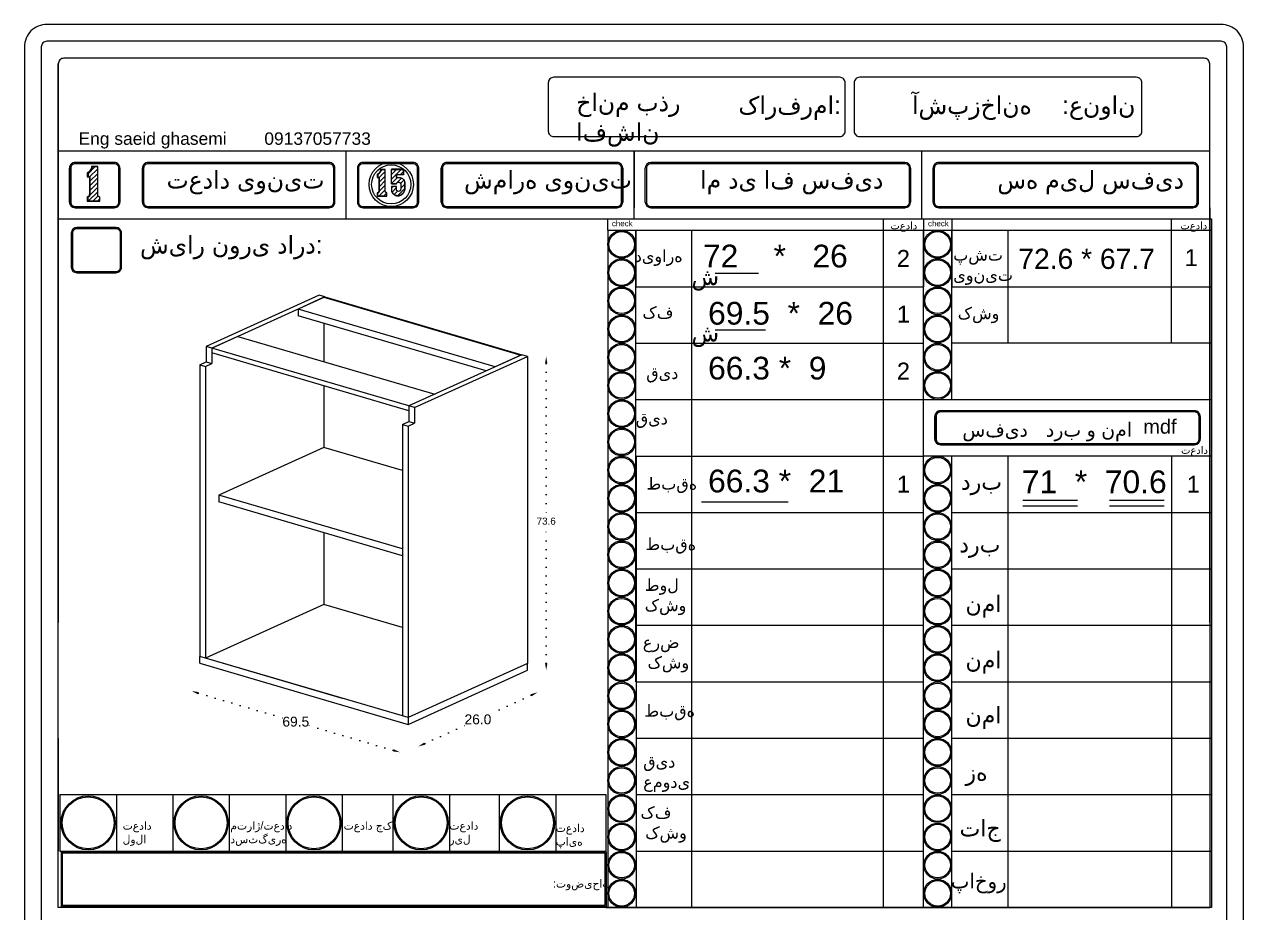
# Model space of a CAD drawing. Header units: inches. Extents: x -1979 to 7680, y -968 to 3127.
# Drawn here: x 2862 to 3294, y 2171.5 to 2486.3 of the extents above; entities that cross this region are included whole.
import ezdxf

# ---------------------------------------------------------------- set-up
doc = ezdxf.new("R2010")
doc.units = ezdxf.units.IN
doc.header["$MEASUREMENT"] = 0
doc.linetypes.add('ACAD_ISO07W100', pattern=[3, 0, -3])
doc.styles.get("Standard").update_dxf_attribs({"font": 'arial.ttf'})
doc.dimstyles.new('Copy of Standard', dxfattribs={"dimtxt": 2.5, "dimasz": 2.5, "dimexe": 0.18, "dimexo": 0.0625, "dimgap": 0.09, "dimtad": 0, "dimtih": 1, "dimtoh": 1, "dimdec": 1, "dimzin": 0, "dimdsep": 46, "dimtxsty": 'Standard', "dimcen": 0.09, "dimse1": 1, "dimse2": 1, "dimadec": 0, "dimazin": 0, "dimtfac": 1, "dimtdec": 1, "dimtix": 1, "dimtofl": 0, "dimtmove": 0, "dimatfit": 3, "dimfxl": 1, "dimtolj": 1, "dimtzin": 0, "dimarcsym": 0})
doc.dimstyles.get("Standard").update_dxf_attribs({"dimtxt": 3.5, "dimasz": 2.5, "dimexe": 0.18, "dimexo": 0.0625, "dimgap": 0.09, "dimtad": 0, "dimtih": 1, "dimtoh": 1, "dimdec": 1, "dimzin": 0, "dimdsep": 46, "dimtxsty": 'Standard', "dimcen": 0.09, "dimse1": 1, "dimse2": 1, "dimadec": 0, "dimazin": 0, "dimtfac": 1, "dimtdec": 1, "dimtix": 1, "dimtofl": 0, "dimtmove": 0, "dimatfit": 3, "dimfxl": 1, "dimtolj": 1, "dimtzin": 0, "dimarcsym": 0})
pattern_1 = [(45, (2491.8467, 2975.9513), (-0.8148213, 0.8148213), [])]

# ---------------------------------------------------------------- blocks, each defined once
blk = doc.blocks.new('*D200')
at = {"color": 0, "linetype": 'ACAD_ISO07W100', "lineweight": -2, "transparency": 16777216}
for p, q in [((3046.87, 2366.17), (3046.87, 2311.63)), ((3046.87, 2259.93), (3046.87, 2308.9))]:
    blk.add_line(p, q, dxfattribs=at)
at = {"color": 0, "transparency": 16777216}
for points in [[(3046.46, 2366.17), (3047.29, 2366.17), (3046.87, 2368.67)], [(3046.46, 2259.93), (3047.29, 2259.93), (3046.87, 2257.43)]]:
    blk.add_solid(points, dxfattribs=at)
at = {"layer": 'Defpoints', "color": 0, "transparency": 16777216}
for p in [(3040.27, 2368.67), (3046.87, 2368.67), (3040.27, 2257.43)]:
    blk.add_point(p, dxfattribs=at)
at = {"color": 0, "lineweight": 20, "transparency": 16777216, "insert": (3046.87, 2310.27), "char_height": 2.5, "attachment_point": 5}
blk.add_mtext('\\A1;73.6', dxfattribs=at)
blk = doc.blocks.new('*D201')
at = {"color": 0, "linetype": 'ACAD_ISO07W100', "lineweight": -2, "transparency": 16777216}
for p, q in [((3041.54, 2248.57), (3026.81, 2241.89)), ((3003.81, 2231.45), (3018.54, 2238.14))]:
    blk.add_line(p, q, dxfattribs=at)
at = {"color": 0, "transparency": 16777216}
for points in [[(3041.37, 2248.95), (3041.71, 2248.19), (3043.82, 2249.61)], [(3003.64, 2231.83), (3003.98, 2231.07), (3001.53, 2230.42)]]:
    blk.add_solid(points, dxfattribs=at)
at = {"layer": 'Defpoints', "color": 0, "transparency": 16777216}
for p in [(3040.27, 2257.43), (2997.98, 2238.25), (3001.53, 2230.42)]:
    blk.add_point(p, dxfattribs=at)
at = {"color": 0, "lineweight": 20, "transparency": 16777216, "insert": (3022.68, 2240.01), "char_height": 3.5, "width": 5.0709, "attachment_point": 5}
blk.add_mtext('\\A1;26.0', dxfattribs=at)
blk = doc.blocks.new('*D202')
at = {"color": 0, "linetype": 'ACAD_ISO07W100', "lineweight": -2, "transparency": 16777216}
for p, q in [((2923.61, 2249.34), (2953.49, 2240.57)), ((2992.69, 2229.08), (2962.81, 2237.84))]:
    blk.add_line(p, q, dxfattribs=at)
at = {"color": 0, "transparency": 16777216}
for points in [[(2923.72, 2249.74), (2923.49, 2248.94), (2921.21, 2250.04)], [(2992.81, 2229.48), (2992.57, 2228.68), (2995.09, 2228.37)]]:
    blk.add_solid(points, dxfattribs=at)
at = {"layer": 'Defpoints', "color": 0, "transparency": 16777216}
for p in [(2924.1, 2259.92), (2921.21, 2250.04), (2997.98, 2238.25)]:
    blk.add_point(p, dxfattribs=at)
at = {"color": 0, "lineweight": 20, "transparency": 16777216, "insert": (2958.15, 2239.21), "char_height": 3.5, "attachment_point": 5}
blk.add_mtext('\\A1;69.5', dxfattribs=at)

msp = doc.modelspace()

# ---------------------------------------------------------------- hatches: boundary and pattern name
at = {"lineweight": 20}
h = msp.add_hatch(dxfattribs=at)
h.set_pattern_fill('ANSI31', color=256, scale=9.218651)
h.set_pattern_definition([(45, (2138.7197, 2974.9671), (-0.8148213, 0.8148213), [])])
h.paths.add_polyline_path([(2888.49, 2425.22), (2888.4, 2425.26), (2888.31, 2425.31), (2888.23, 2425.38), (2888.16, 2425.45), (2888.1, 2425.53), (2888.05, 2425.61), (2888.01, 2425.7), (2887.98, 2425.8), (2887.96, 2425.9), (2887.96, 2426), (2887.96, 2435.92), (2886.1, 2435.92), (2886.07, 2435.69), (2886.02, 2435.46), (2885.95, 2435.24), (2885.87, 2435.02), (2885.76, 2434.81), (2885.64, 2434.62), (2885.5, 2434.43), (2885.35, 2434.25), (2885.18, 2434.09), (2884.99, 2433.95), (2884.8, 2433.82), (2884.59, 2433.71), (2884.59, 2432.3), (2885, 2432.3), (2885.31, 2432.28), (2885.31, 2426.04), (2885.29, 2425.94), (2885.27, 2425.85), (2885.24, 2425.76), (2885.2, 2425.67), (2885.14, 2425.59), (2885.08, 2425.51), (2885.02, 2425.44), (2884.94, 2425.38), (2884.86, 2425.32), (2884.78, 2425.28), (2884.69, 2425.24), (2884.59, 2425.21), (2884.59, 2423.78), (2888.68, 2423.78), (2888.68, 2425.16), (2888.58, 2425.18)])
h = msp.add_hatch(dxfattribs=at)
h.set_pattern_fill('ANSI31', color=256, scale=9.218651)
h.set_pattern_definition(pattern_1)
h.paths.add_polyline_path([(2990.25, 2426.65), (2990.18, 2426.68), (2990.11, 2426.72), (2990.05, 2426.77), (2990, 2426.83), (2989.95, 2426.89), (2989.91, 2426.95), (2989.88, 2427.02), (2989.86, 2427.1), (2989.85, 2427.17), (2989.84, 2427.25), (2989.84, 2434.89), (2988.41, 2434.89), (2988.39, 2434.71), (2988.35, 2434.54), (2988.3, 2434.36), (2988.23, 2434.2), (2988.15, 2434.04), (2988.06, 2433.88), (2987.95, 2433.74), (2987.83, 2433.6), (2987.7, 2433.48), (2987.56, 2433.37), (2987.41, 2433.27), (2987.25, 2433.18), (2987.25, 2432.1), (2987.56, 2432.1), (2987.8, 2432.09), (2987.8, 2427.28), (2987.79, 2427.21), (2987.77, 2427.13), (2987.75, 2427.06), (2987.72, 2427), (2987.68, 2426.93), (2987.63, 2426.87), (2987.58, 2426.82), (2987.52, 2426.77), (2987.46, 2426.73), (2987.39, 2426.69), (2987.32, 2426.67), (2987.25, 2426.64), (2987.25, 2425.55), (2990.4, 2425.55), (2990.4, 2426.61), (2990.32, 2426.62)])
h = msp.add_hatch(dxfattribs=at)
h.set_pattern_fill('ANSI31', color=256, scale=9.218651)
h.set_pattern_definition(pattern_1)
h.paths.add_polyline_path([(2996.32, 2431.3), (2996.14, 2431.49), (2995.95, 2431.66), (2995.73, 2431.8), (2995.5, 2431.91), (2995.29, 2431.98), (2995.06, 2432.03), (2994.78, 2432.05), (2993.76, 2432.05), (2993.76, 2433.04), (2996.23, 2433.04), (2996.23, 2434.94), (2992.02, 2434.94), (2992.02, 2429.85), (2993.76, 2429.85), (2993.83, 2430.01), (2993.93, 2430.14), (2994.05, 2430.25), (2994.19, 2430.33), (2994.35, 2430.39), (2994.53, 2430.4), (2994.72, 2430.39), (2994.88, 2430.33), (2995.02, 2430.25), (2995.15, 2430.14), (2995.25, 2430), (2995.31, 2429.85), (2995.31, 2427.9), (2995.29, 2427.71), (2995.21, 2427.52), (2995.09, 2427.37), (2994.93, 2427.24), (2994.75, 2427.17), (2994.55, 2427.14), (2994.35, 2427.17), (2994.17, 2427.24), (2994, 2427.38), (2993.86, 2427.55), (2993.79, 2427.73), (2993.76, 2427.93), (2993.76, 2428.88), (2992.02, 2428.88), (2992.02, 2427.9), (2992.04, 2427.59), (2992.1, 2427.28), (2992.19, 2427.02), (2992.33, 2426.74), (2992.51, 2426.48), (2992.72, 2426.25), (2992.96, 2426.05), (2993.22, 2425.88), (2993.5, 2425.75), (2993.8, 2425.66), (2994.11, 2425.6), (2994.42, 2425.59), (2994.71, 2425.65), (2994.99, 2425.74), (2995.27, 2425.85), (2995.53, 2426), (2995.77, 2426.17), (2995.99, 2426.37), (2996.19, 2426.59), (2996.36, 2426.83), (2996.51, 2427.09), (2996.63, 2427.36), (2996.72, 2427.64), (2996.78, 2427.93), (2996.78, 2429.85), (2996.78, 2430.11), (2996.75, 2430.37), (2996.69, 2430.62), (2996.59, 2430.86), (2996.47, 2431.09)])

# ---------------------------------------------------------------- linework, layer by layer
for p, q in [((2873.98, 2173.37), (2873.98, 2472.34)), ((3281.98, 2441.37), (2873.98, 2441.37)), ((2873.98, 2262.38), (2873.98, 2441.37)), ((2975.98, 2417.37), (2975.98, 2441.37)), ((3077.98, 2417.37), (3077.98, 2441.37)), ((3077.98, 2441.37), (3077.98, 2421.37)), ((3179.98, 2417.37), (3179.98, 2441.37)), ((2893.83, 2437.37), (2879.98, 2437.37)), ((2969.98, 2437.37), (2905.83, 2437.37)), ((2999.69, 2437.37), (2981.98, 2437.37)), ((3071.98, 2437.37), (3011.69, 2437.37)), ((3173.98, 2437.37), (3083.98, 2437.37)), ((3275.98, 2437.37), (3185.98, 2437.37)), ((2877.98, 2423.37), (2877.98, 2435.37)), ((2884.59, 2433.71), (2884.59, 2432.3)), ((2895.83, 2435.37), (2895.83, 2423.37)), ((2903.83, 2423.37), (2903.83, 2435.37)), ((2971.98, 2423.37), (2971.98, 2435.37)), ((2979.98, 2435.37), (2979.98, 2423.37)), ((2987.25, 2433.18), (2987.25, 2432.1)), ((2993.79, 2433.04), (2993.79, 2432.07)), ((2996.23, 2434.94), (2996.23, 2433.04)), ((3001.69, 2423.37), (3001.69, 2435.37)), ((3009.69, 2423.37), (3009.69, 2435.37)), ((3073.98, 2435.37), (3073.98, 2423.37)), ((3081.98, 2423.37), (3081.98, 2435.37)), ((3175.98, 2435.37), (3175.98, 2423.37)), ((3183.98, 2423.37), (3183.98, 2435.37)), ((3277.98, 2423.37), (3277.98, 2435.37)), ((2992.02, 2429.85), (2993.76, 2429.85)), ((2994.55, 2430.4), (2994.72, 2430.39)), ((2994.72, 2430.39), (2994.88, 2430.33)), ((2994.88, 2430.33), (2995.02, 2430.25)), ((2995.02, 2430.25), (2995.15, 2430.14)), ((2995.15, 2430.14), (2995.25, 2430)), ((2995.25, 2430), (2995.31, 2429.85)), ((2995.31, 2427.9), (2995.29, 2427.71)), ((2995.31, 2429.85), (2995.31, 2427.9)), ((2884.59, 2423.78), (2888.68, 2423.78)), ((2987.25, 2425.55), (2990.4, 2425.55)), ((2994.17, 2427.24), (2994.01, 2427.37)), ((2994.35, 2427.17), (2994.17, 2427.24)), ((2994.55, 2427.14), (2994.35, 2427.17)), ((2994.75, 2427.17), (2994.55, 2427.14)), ((2994.93, 2427.24), (2994.75, 2427.17)), ((2995.09, 2427.37), (2994.93, 2427.24)), ((2995.21, 2427.52), (2995.09, 2427.37)), ((2995.29, 2427.71), (2995.21, 2427.52)), ((2879.98, 2421.37), (2893.83, 2421.37)), ((2969.98, 2421.37), (2905.83, 2421.37)), ((2981.98, 2421.37), (2999.69, 2421.37)), ((3071.98, 2421.37), (3011.69, 2421.37)), ((3083.98, 2421.37), (3173.98, 2421.37)), ((3185.98, 2421.37), (3275.98, 2421.37)), ((3281.98, 2421.37), (3281.98, 2173.37)), ((2873.98, 2417.37), (3281.98, 2417.37)), ((2873.98, 2417.37), (3281.98, 2417.37)), ((3068.59, 2417.37), (3068.59, 2413.37)), ((3166.41, 2173.37), (3166.41, 2417.37)), ((3180.59, 2417.37), (3180.59, 2393.37)), ((3190.59, 2417.37), (3190.59, 2393.37)), ((3268.37, 2373.37), (3268.37, 2417.37)), ((3068.59, 2413.37), (3282.59, 2413.37)), ((3068.85, 2173.37), (3068.85, 2413.37)), ((3078.59, 2257.37), (3078.59, 2413.37)), ((3078.59, 2253.37), (3078.59, 2413.37)), ((3078.59, 2413.37), (3078.59, 2393.37)), ((3098.4, 2413.37), (3098.4, 2173.37)), ((3180.59, 2257.37), (3180.59, 2413.37)), ((3180.59, 2173.37), (3180.59, 2413.37)), ((3190.59, 2373.37), (3190.59, 2413.37)), ((3190.59, 2353.37), (3190.59, 2413.37)), ((3190.59, 2353.37), (3190.59, 2413.37)), ((3190.59, 2413.37), (3190.59, 2393.37)), ((3210.4, 2413.37), (3210.4, 2373.37)), ((3106.75, 2398.12), (3122.08, 2398.12)), ((3078.59, 2393.37), (3180.59, 2393.37)), ((3190.59, 2393.37), (3282.59, 2393.37)), ((3106.75, 2378.12), (3124.63, 2378.12)), ((3078.59, 2373.37), (3180.59, 2373.37)), ((3282.59, 2373.37), (3190.59, 2373.37)), ((3282.59, 2373.37), (3262.59, 2373.37)), ((3078.59, 2353.37), (3282.59, 2353.37)), ((3184.59, 2339.37), (3184.59, 2347.37)), ((3276.59, 2349.37), (3186.59, 2349.37)), ((3278.59, 2347.37), (3278.59, 2339.37)), ((3276.59, 2337.37), (3186.59, 2337.37)), ((3078.59, 2333.37), (3180.59, 2333.37)), ((3078.85, 2173.37), (3078.85, 2333.37)), ((3282.59, 2333.37), (3180.59, 2333.37)), ((3190.59, 2173.37), (3190.59, 2333.37)), ((3210.4, 2333.37), (3210.4, 2233.37)), ((3268.37, 2333.37), (3268.37, 2173.37)), ((3101.84, 2317.12), (3132.59, 2317.12)), ((3215.78, 2317.76), (3235.11, 2317.76)), ((3215.78, 2315.75), (3235.11, 2315.75)), ((3246.45, 2317.76), (3265.79, 2317.76)), ((3246.45, 2315.75), (3265.79, 2315.75)), ((3078.59, 2313.37), (3180.59, 2313.37)), ((3078.59, 2313.37), (3098.4, 2313.37)), ((3078.59, 2313.37), (3180.59, 2313.37)), ((3147.1, 2313.37), (3180.59, 2313.37)), ((3190.59, 2313.37), (3282.59, 2313.37)), ((3210.4, 2313.37), (3210.4, 2213.37)), ((3078.59, 2293.37), (3098.4, 2293.37)), ((3078.59, 2293.37), (3180.59, 2293.37)), ((3190.59, 2293.37), (3282.59, 2293.37)), ((3190.59, 2293.37), (3282.59, 2293.37)), ((3210.4, 2293.37), (3210.4, 2193.37)), ((3078.59, 2273.37), (3180.59, 2273.37)), ((3190.59, 2273.37), (3282.59, 2273.37)), ((3210.4, 2273.37), (3210.4, 2173.37)), ((3078.59, 2253.37), (3180.59, 2253.37)), ((3166.41, 2253.37), (3180.59, 2253.37)), ((3190.59, 2253.37), (3282.59, 2253.37)), ((2873.98, 2233.37), (2873.98, 2193.37)), ((2873.98, 2233.37), (2873.98, 2193.37)), ((3078.59, 2233.37), (3180.59, 2233.37)), ((3166.41, 2233.37), (3180.59, 2233.37)), ((3190.59, 2233.37), (3282.59, 2233.37)), ((3190.59, 2233.37), (3282.59, 2233.37)), ((2874.59, 2213.37), (3067.97, 2213.37)), ((2874.59, 2213.37), (2874.59, 2193.37)), ((2894.59, 2213.37), (2894.59, 2193.37)), ((2914.59, 2213.37), (2914.59, 2193.37)), ((2934.59, 2213.37), (2934.59, 2193.37)), ((2954.59, 2213.37), (2954.59, 2193.37)), ((2974.59, 2213.37), (2974.59, 2193.37)), ((2992.58, 2213.37), (2992.58, 2193.37)), ((3012.58, 2213.37), (3012.58, 2193.37)), ((3030.26, 2213.37), (3030.26, 2193.37)), ((3050.26, 2213.37), (3050.26, 2193.37)), ((3067.97, 2213.37), (3067.97, 2193.37)), ((3078.59, 2213.37), (3180.59, 2213.37)), ((3078.59, 2213.37), (3180.59, 2213.37)), ((3166.41, 2213.37), (3180.59, 2213.37)), ((3190.59, 2213.37), (3282.59, 2213.37)), ((3190.59, 2213.37), (3282.59, 2213.37)), ((2874.59, 2193.37), (3067.97, 2193.37)), ((3078.59, 2193.37), (3180.59, 2193.37)), ((3078.59, 2193.37), (3180.59, 2193.37)), ((3166.41, 2193.37), (3180.59, 2193.37)), ((3190.59, 2193.37), (3282.59, 2193.37)), ((3190.59, 2193.37), (3282.59, 2193.37)), ((3067.98, 2173.37), (2873.98, 2173.37)), ((3067.98, 2173.37), (2873.98, 2173.37)), ((3067.98, 2173.37), (3179.98, 2173.37)), ((3067.98, 2173.37), (3281.98, 2173.37)), ((3067.98, 2173.37), (3179.98, 2173.37)), ((3067.98, 2173.37), (3281.98, 2173.37)), ((3068.59, 2173.37), (3180.59, 2173.37))]:
    msp.add_line(p, q, dxfattribs=at)
at = {"linetype": 'Continuous', "lineweight": 20, "extrusion": (-1.11022e-16, 0.931086, 0.364799)}
for p, q in [((2966.39, 2390.34), (2926.38, 2372.19)), ((2928.67, 2371.72), (2968.41, 2389.75)), ((2968.1, 2389.61), (2958.95, 2385.46)), ((2968.41, 2389.75), (2966.39, 2390.34)), ((2968.41, 2389.75), (2968.1, 2389.61)), ((3037.94, 2369.13), (2968.1, 2389.61)), ((2968.1, 2389.61), (3037.94, 2369.13)), ((2968.41, 2389.75), (3038.24, 2369.27)), ((2958.95, 2385.46), (2958.95, 2383.04)), ((3028.78, 2364.97), (2958.95, 2385.46)), ((3025.55, 2363.51), (2958.95, 2383.04)), ((2968.1, 2380.35), (2968.1, 2366.79)), ((3000.26, 2350.52), (2926.38, 2372.19)), ((2926.38, 2372.19), (2926.38, 2366.7)), ((2937.82, 2375.87), (2928.4, 2371.6)), ((2937.56, 2375.75), (3007.39, 2355.27)), ((2928.4, 2371.6), (2928.4, 2366.11)), ((2998.24, 2349.41), (2928.4, 2369.9)), ((3038.24, 2369.27), (2998.24, 2351.11)), ((3000.26, 2350.52), (3040.27, 2368.67)), ((3037.94, 2369.13), (3028.78, 2364.97)), ((3038.24, 2369.27), (3037.94, 2369.13)), ((3040.27, 2368.67), (3038.24, 2369.27)), ((3040.27, 2368.67), (3040.27, 2259.85)), ((2924.1, 2365.67), (2926.38, 2366.7)), ((2924.1, 2365.67), (2924.1, 2262.33)), ((2926.13, 2365.07), (2928.4, 2366.11)), ((2926.13, 2365.07), (2926.13, 2261.74)), ((2968.1, 2358.25), (2968.1, 2336.41)), ((2998.24, 2351.11), (2998.24, 2345.62)), ((3000.26, 2350.52), (3000.26, 2345.03)), ((2995.96, 2344.59), (2998.24, 2345.62)), ((2995.96, 2344.59), (2995.96, 2241.26)), ((2997.98, 2344), (3000.26, 2345.03)), ((2997.98, 2344), (2997.98, 2238.25)), ((2968.1, 2336.41), (2930.91, 2319.53)), ((2995.96, 2328.24), (2968.1, 2336.41)), ((2930.91, 2319.53), (2930.91, 2317.11)), ((2995.96, 2300.45), (2930.91, 2319.53)), ((2995.96, 2298.03), (2930.91, 2317.11)), ((2968.1, 2306.2), (2968.1, 2280.71)), ((2968.1, 2280.79), (2926.13, 2261.74)), ((2995.96, 2272.54), (2968.1, 2280.71)), ((2926.13, 2261.74), (2924.1, 2262.33)), ((2997.98, 2240.66), (2924.1, 2262.33)), ((2924.1, 2259.92), (2924.1, 2262.33)), ((2924.1, 2259.92), (2997.98, 2238.25)), ((2974.71, 2247.49), (2926.13, 2261.74)), ((3040.27, 2259.85), (2997.98, 2240.66)), ((3040.27, 2259.85), (2997.98, 2240.66)), ((3040.27, 2257.43), (3040.27, 2259.85)), ((2997.98, 2238.25), (3040.27, 2257.43))]:
    msp.add_line(p, q, dxfattribs=at)
for p, q in [((2924.1, 2365.67), (2926.13, 2365.07)), ((2926.38, 2366.7), (2928.4, 2366.11)), ((2995.96, 2344.59), (2997.98, 2344)), ((2998.24, 2345.62), (3000.26, 2345.03))]:
    msp.add_line(p, q)
at = {"lineweight": 20}
for points in [[(2869.98, 1880.34), (3285.98, 1880.34, 0.414214), (3293.98, 1888.34), (3293.98, 2478.34, 0.414214), (3285.98, 2486.34), (2869.98, 2486.34, 0.414214), (2861.98, 2478.34), (2861.98, 1888.34, 0.414214)], [(2869.98, 1886.34), (3285.98, 1886.34, 0.414214), (3287.98, 1888.34), (3287.98, 2478.34, 0.414214), (3285.98, 2480.34), (2869.98, 2480.34, 0.414214), (2867.98, 2478.34), (2867.98, 1888.34, 0.414214)], [(3152.83, 2465.58, 0.414214), (3150.83, 2467.58), (3049.59, 2467.58, 0.414214), (3047.59, 2465.58), (3047.59, 2448.55, 0.414214), (3049.59, 2446.55), (3150.83, 2446.55, 0.414214), (3152.83, 2448.55)], [(3157.96, 2446.55), (3255.96, 2446.55, 0.414214), (3257.96, 2448.55), (3257.96, 2465.58, 0.414214), (3255.96, 2467.58), (3157.96, 2467.58, 0.414214), (3155.96, 2465.58), (3155.96, 2448.55, 0.414214)], [(3257.96, 2465.58, 0.414214), (3255.96, 2467.58), (3157.96, 2467.58, 0.414214), (3155.96, 2465.58), (3155.96, 2448.55, 0.414214), (3157.96, 2446.55), (3255.96, 2446.55, 0.414214), (3257.96, 2448.55)], [(2895.83, 2435.37, 0.414214), (2893.83, 2437.37), (2879.98, 2437.37, 0.414214), (2877.98, 2435.37), (2877.98, 2423.37, 0.414214), (2879.98, 2421.37), (2893.83, 2421.37, 0.414214), (2895.83, 2423.37)], [(2895.43, 2435.37, 0.414214), (2893.83, 2436.97), (2879.98, 2436.97, 0.414214), (2878.38, 2435.37), (2878.38, 2423.37, 0.414214), (2879.98, 2421.77), (2893.83, 2421.77, 0.414214), (2895.43, 2423.37)], [(2971.98, 2435.37, 0.414214), (2969.98, 2437.37), (2905.83, 2437.37, 0.414214), (2903.83, 2435.37), (2903.83, 2423.37, 0.414214), (2905.83, 2421.37), (2969.98, 2421.37, 0.414214), (2971.98, 2423.37)], [(2971.58, 2435.37, 0.414214), (2969.98, 2436.97), (2905.83, 2436.97, 0.414214), (2904.23, 2435.37), (2904.23, 2423.37, 0.414214), (2905.83, 2421.77), (2969.98, 2421.77, 0.414214), (2971.58, 2423.37)], [(3001.69, 2435.37, 0.414214), (2999.69, 2437.37), (2981.98, 2437.37, 0.414214), (2979.98, 2435.37), (2979.98, 2423.37, 0.414214), (2981.98, 2421.37), (2999.69, 2421.37, 0.414214), (3001.69, 2423.37)], [(3001.29, 2435.37, 0.414214), (2999.69, 2436.97), (2981.98, 2436.97, 0.414214), (2980.38, 2435.37), (2980.38, 2423.37, 0.414214), (2981.98, 2421.77), (2999.69, 2421.77, 0.414214), (3001.29, 2423.37)], [(3073.98, 2435.37, 0.414214), (3071.98, 2437.37), (3011.69, 2437.37, 0.414214), (3009.69, 2435.37), (3009.69, 2423.37, 0.414214), (3011.69, 2421.37), (3071.98, 2421.37, 0.414214), (3073.98, 2423.37)], [(3073.58, 2435.37, 0.414214), (3071.98, 2436.97), (3011.69, 2436.97, 0.414214), (3010.09, 2435.37), (3010.09, 2423.37, 0.414214), (3011.69, 2421.77), (3071.98, 2421.77, 0.414214), (3073.58, 2423.37)], [(3175.58, 2435.37, 0.414214), (3173.98, 2436.97), (3083.98, 2436.97, 0.414214), (3082.38, 2435.37), (3082.38, 2423.37, 0.414214), (3083.98, 2421.77), (3173.98, 2421.77, 0.414214), (3175.58, 2423.37)], [(3277.98, 2435.37, 0.414214), (3275.98, 2437.37), (3185.98, 2437.37, 0.414214), (3183.98, 2435.37), (3183.98, 2423.37, 0.414214), (3185.98, 2421.37), (3275.98, 2421.37, 0.414214), (3277.98, 2423.37)], [(3277.58, 2435.37, 0.414214), (3275.98, 2436.97), (3185.98, 2436.97, 0.414214), (3184.38, 2435.37), (3184.38, 2423.37, 0.414214), (3185.98, 2421.77), (3275.98, 2421.77, 0.414214), (3277.58, 2423.37)], [(2896.43, 2412.33, 0.414214), (2894.43, 2414.33), (2880.59, 2414.33, 0.414214), (2878.59, 2412.33), (2878.59, 2400.33, 0.414214), (2880.59, 2398.33), (2894.43, 2398.33, 0.414214), (2896.43, 2400.33)], [(2896.43, 2412.33, 0.414214), (2894.43, 2414.33), (2880.59, 2414.33, 0.414214), (2878.59, 2412.33), (2878.59, 2400.33, 0.414214), (2880.59, 2398.33), (2894.43, 2398.33, 0.414214), (2896.43, 2400.33)], [(2896.03, 2412.33, 0.414214), (2894.43, 2413.93), (2880.59, 2413.93, 0.414214), (2878.99, 2412.33), (2878.99, 2400.33, 0.414214), (2880.59, 2398.73), (2894.43, 2398.73, 0.414214), (2896.03, 2400.33)], [(2896.03, 2412.33, 0.414214), (2894.43, 2413.93), (2880.59, 2413.93, 0.414214), (2878.99, 2412.33), (2878.99, 2400.33, 0.414214), (2880.59, 2398.73), (2894.43, 2398.73, 0.414214), (2896.03, 2400.33)], [(3278.59, 2347.37, 0.414214), (3276.59, 2349.37), (3186.59, 2349.37, 0.414214), (3184.59, 2347.37), (3184.59, 2339.37, 0.414214), (3186.59, 2337.37), (3276.59, 2337.37, 0.414214), (3278.59, 2339.37)], [(3278.19, 2347.37, 0.414214), (3276.59, 2348.97), (3186.59, 2348.97, 0.414214), (3184.99, 2347.37), (3184.99, 2339.37, 0.414214), (3186.59, 2337.77), (3276.59, 2337.77, 0.414214), (3278.19, 2339.37)]]:
    msp.add_lwpolyline(points, format="xyb", close=True, dxfattribs=at)
for points in [[(3281.98, 2274.31), (3281.98, 2472.34, 0.414214), (3279.98, 2474.34), (2875.98, 2474.34, 0.414214), (2873.98, 2472.34), (2873.98, 2274.31)], [(3152.83, 2465.58, 0.414214), (3150.83, 2467.58), (3049.59, 2467.58, 0.414214), (3047.59, 2465.58), (3047.59, 2448.55, 0.414214), (3049.59, 2446.55), (3150.83, 2446.55, 0.414214), (3152.83, 2448.55), (3152.83, 2465.58)]]:
    msp.add_lwpolyline(points, format="xyb", dxfattribs=at)
for points in [[(2884.28, 2423.72), (2888.68, 2423.72), (2888.68, 2423.78), (2888.68, 2425.16), (2888.58, 2425.18), (2888.49, 2425.22), (2888.4, 2425.26), (2888.31, 2425.31), (2888.23, 2425.38), (2888.16, 2425.45), (2888.1, 2425.53), (2888.05, 2425.61), (2888.01, 2425.7), (2887.98, 2425.8), (2887.96, 2425.9), (2887.96, 2426), (2887.96, 2435.92), (2887.96, 2435.98), (2885.79, 2435.98), (2885.77, 2435.75), (2885.72, 2435.52), (2885.65, 2435.29), (2885.56, 2435.07), (2885.46, 2434.86), (2885.33, 2434.66), (2885.19, 2434.47), (2885.04, 2434.3), (2884.87, 2434.13), (2884.68, 2433.99), (2884.48, 2433.86), (2884.28, 2433.74), (2884.28, 2432.3), (2884.59, 2432.3), (2885, 2432.3), (2885, 2426), (2884.98, 2425.9), (2884.96, 2425.81), (2884.93, 2425.71), (2884.89, 2425.62), (2884.83, 2425.54), (2884.77, 2425.46), (2884.71, 2425.39), (2884.63, 2425.33), (2884.55, 2425.27), (2884.46, 2425.23), (2884.37, 2425.19), (2884.28, 2425.16), (2884.28, 2423.72), (2884.59, 2423.78), (2884.59, 2425.21), (2884.69, 2425.24), (2884.78, 2425.28), (2884.86, 2425.32), (2884.94, 2425.38), (2885.02, 2425.44), (2885.08, 2425.51), (2885.14, 2425.59), (2885.2, 2425.67), (2885.24, 2425.76), (2885.27, 2425.85), (2885.29, 2425.94), (2885.31, 2426.04), (2885.31, 2432.28), (2885, 2432.3)], [(2884.28, 2433.74), (2884.59, 2433.71), (2884.8, 2433.82), (2884.99, 2433.95), (2885.18, 2434.09), (2885.35, 2434.25), (2885.5, 2434.43), (2885.64, 2434.62), (2885.76, 2434.81), (2885.87, 2435.02), (2885.95, 2435.24), (2886.02, 2435.46), (2886.07, 2435.69), (2886.1, 2435.92)], [(2885.79, 2435.98), (2886.1, 2435.92), (2887.96, 2435.92)], [(2987.01, 2425.5), (2990.4, 2425.5), (2990.4, 2425.55), (2990.4, 2426.61), (2990.32, 2426.62), (2990.25, 2426.65), (2990.18, 2426.68), (2990.11, 2426.72), (2990.05, 2426.77), (2990, 2426.83), (2989.95, 2426.89), (2989.91, 2426.95), (2989.88, 2427.02), (2989.86, 2427.1), (2989.85, 2427.17), (2989.84, 2427.25), (2989.84, 2434.89), (2989.84, 2434.94), (2988.18, 2434.94), (2988.15, 2434.76), (2988.12, 2434.58), (2988.07, 2434.4), (2988, 2434.24), (2987.92, 2434.07), (2987.82, 2433.92), (2987.71, 2433.77), (2987.59, 2433.64), (2987.46, 2433.51), (2987.32, 2433.4), (2987.17, 2433.3), (2987.01, 2433.21), (2987.01, 2432.1), (2987.25, 2432.1), (2987.56, 2432.1), (2987.56, 2427.25), (2987.55, 2427.18), (2987.54, 2427.1), (2987.51, 2427.03), (2987.48, 2426.96), (2987.44, 2426.9), (2987.39, 2426.84), (2987.34, 2426.78), (2987.28, 2426.74), (2987.22, 2426.69), (2987.15, 2426.66), (2987.08, 2426.63), (2987.01, 2426.61), (2987.01, 2425.5), (2987.25, 2425.55), (2987.25, 2426.64), (2987.32, 2426.67), (2987.39, 2426.69), (2987.46, 2426.73), (2987.52, 2426.77), (2987.58, 2426.82), (2987.63, 2426.87), (2987.68, 2426.93), (2987.72, 2427), (2987.75, 2427.06), (2987.77, 2427.13), (2987.79, 2427.21), (2987.8, 2427.28), (2987.8, 2432.09), (2987.56, 2432.1)], [(2987.01, 2433.21), (2987.25, 2433.18), (2987.41, 2433.27), (2987.56, 2433.37), (2987.7, 2433.48), (2987.83, 2433.6), (2987.95, 2433.74), (2988.06, 2433.88), (2988.15, 2434.04), (2988.23, 2434.2), (2988.3, 2434.36), (2988.35, 2434.54), (2988.39, 2434.71), (2988.41, 2434.89)], [(2988.18, 2434.94), (2988.41, 2434.89), (2989.84, 2434.89)], [(2996.29, 2434.98), (2992.02, 2434.98), (2992.02, 2434.94)], [(2993.79, 2429.85), (2992.02, 2429.85), (2992.02, 2429.85), (2992.02, 2434.94), (2996.23, 2434.94), (2996.29, 2434.98), (2996.29, 2433.04), (2996.23, 2433.04), (2993.79, 2433.04), (2993.76, 2433.01), (2993.76, 2432.05), (2993.79, 2432.07), (2994.82, 2432.07), (2995.1, 2432.05), (2995.34, 2432), (2995.54, 2431.93), (2995.77, 2431.81), (2995.99, 2431.67), (2996.19, 2431.5), (2996.37, 2431.31), (2996.52, 2431.1)], [(2993.89, 2427.52), (2993.81, 2427.71), (2993.79, 2427.9), (2993.79, 2428.88), (2993.76, 2428.88), (2992.02, 2428.88), (2992.02, 2427.9), (2992.04, 2427.59), (2992.1, 2427.28)], [(2992.1, 2427.28), (2992.19, 2427.02), (2992.2, 2426.98), (2992.35, 2426.7), (2992.52, 2426.44), (2992.74, 2426.21), (2992.98, 2426.01), (2993.24, 2425.84), (2993.53, 2425.7), (2993.83, 2425.61), (2994.14, 2425.56), (2994.45, 2425.55), (2994.75, 2425.6), (2995.03, 2425.69), (2995.31, 2425.81), (2995.57, 2425.96), (2995.81, 2426.13), (2996.04, 2426.33), (2996.24, 2426.55), (2996.42, 2426.79), (2996.57, 2427.05), (2996.69, 2427.33), (2996.78, 2427.61), (2996.84, 2427.9), (2996.84, 2429.85), (2996.84, 2430.11), (2996.81, 2430.37), (2996.74, 2430.62), (2996.65, 2430.87), (2996.52, 2431.1)], [(2993.76, 2432.05), (2994.78, 2432.05), (2995.06, 2432.03), (2995.29, 2431.98), (2995.5, 2431.91), (2995.73, 2431.8), (2995.95, 2431.66), (2996.14, 2431.49), (2996.32, 2431.3), (2996.47, 2431.09), (2996.59, 2430.86), (2996.69, 2430.62), (2996.75, 2430.37), (2996.78, 2430.11), (2996.78, 2429.85), (2996.78, 2427.93), (2996.72, 2427.64), (2996.63, 2427.36), (2996.51, 2427.09), (2996.36, 2426.83), (2996.19, 2426.59), (2995.99, 2426.37), (2995.77, 2426.17), (2995.53, 2426), (2995.27, 2425.85), (2994.99, 2425.74), (2994.71, 2425.65), (2994.42, 2425.59), (2994.11, 2425.6), (2993.8, 2425.66), (2993.5, 2425.75), (2993.22, 2425.88), (2992.96, 2426.05), (2992.72, 2426.25), (2992.51, 2426.48), (2992.33, 2426.74), (2992.19, 2427.02)], [(2993.89, 2427.52), (2994.01, 2427.37), (2993.98, 2427.39), (2993.86, 2427.55), (2993.79, 2427.73), (2993.76, 2427.93), (2993.76, 2428.88)]]:
    msp.add_lwpolyline(points, dxfattribs=at)
for points in [[(2993.79, 2429.85), (2993.86, 2430), (2993.95, 2430.14), (2994.08, 2430.25), (2994.22, 2430.33), (2994.38, 2430.39), (2994.55, 2430.4), (2994.52, 2430.4), (2994.35, 2430.39), (2994.19, 2430.33), (2994.05, 2430.25), (2993.93, 2430.14), (2993.83, 2430.01), (2993.76, 2429.85)], [(2873.98, 2417.37), (3281.98, 2417.37), (3281.98, 2173.37), (2873.98, 2173.37)], [(3068.59, 2173.37), (2873.98, 2173.46), (2873.98, 2417.37), (3282.59, 2417.37), (3282.59, 2173.37)], [(2873.98, 2417.37), (3281.98, 2417.37), (3281.98, 2173.37), (2873.98, 2173.37)], [(3068.19, 2192.97), (2874.99, 2192.97), (2874.99, 2173.77), (3068.19, 2173.77)], [(3067.79, 2192.57), (2875.39, 2192.57), (2875.39, 2174.17), (3067.79, 2174.17)]]:
    msp.add_lwpolyline(points, close=True, dxfattribs=at)
for centre, radius in [((2991.96, 2429.63), 7.86), ((2991.96, 2429.63), 6.94), ((3073.59, 2408.37), 4.92), ((3073.59, 2408.37), 4.52), ((3185.59, 2408.37), 4.92), ((3185.59, 2408.37), 4.52), ((3073.59, 2398.37), 4.92), ((3073.59, 2398.37), 4.52), ((3185.59, 2398.37), 4.92), ((3185.59, 2398.37), 4.52), ((3073.59, 2388.37), 4.92), ((3185.59, 2388.37), 4.92), ((3073.59, 2388.37), 4.52), ((3185.59, 2388.37), 4.52), ((3073.59, 2378.37), 4.92), ((3073.59, 2378.37), 4.52), ((3185.59, 2378.37), 4.92), ((3185.59, 2378.37), 4.52), ((3073.59, 2368.37), 4.92), ((3073.59, 2368.37), 4.52), ((3185.59, 2368.37), 4.92), ((3185.59, 2368.37), 4.52), ((3073.59, 2358.37), 4.92), ((3185.59, 2358.37), 4.92), ((3073.59, 2358.37), 4.52), ((3185.59, 2358.37), 4.52), ((3073.59, 2348.37), 4.92), ((3073.59, 2348.37), 4.52), ((3073.59, 2338.37), 4.92), ((3073.59, 2338.37), 4.52), ((3073.59, 2328.37), 4.92), ((3073.59, 2328.37), 4.52), ((3185.59, 2328.37), 4.92), ((3185.59, 2328.37), 4.52), ((3073.59, 2318.37), 4.92), ((3073.59, 2318.37), 4.52), ((3185.59, 2318.37), 4.92), ((3185.59, 2318.37), 4.52), ((3073.59, 2308.37), 4.92), ((3073.59, 2308.37), 4.52), ((3185.59, 2308.37), 4.92), ((3185.59, 2308.37), 4.52), ((3073.59, 2298.37), 4.92), ((3073.59, 2298.37), 4.52), ((3185.59, 2298.37), 4.92), ((3185.59, 2298.37), 4.52), ((3073.59, 2288.37), 4.92), ((3073.59, 2288.37), 4.52), ((3185.59, 2288.37), 4.92), ((3185.59, 2288.37), 4.52), ((3073.59, 2278.37), 4.92), ((3073.59, 2278.37), 4.52), ((3185.59, 2278.37), 4.92), ((3185.59, 2278.37), 4.52), ((3073.59, 2268.37), 4.92), ((3073.59, 2268.37), 4.52), ((3185.59, 2268.37), 4.92), ((3185.59, 2268.37), 4.52), ((3073.59, 2258.37), 4.92), ((3073.59, 2258.37), 4.52), ((3185.59, 2258.37), 4.92), ((3185.59, 2258.37), 4.52), ((3073.59, 2248.37), 4.92), ((3073.59, 2248.37), 4.52), ((3185.59, 2248.37), 4.92), ((3185.59, 2248.37), 4.52), ((3073.59, 2238.37), 4.92), ((3073.59, 2238.37), 4.52), ((3185.59, 2238.37), 4.92), ((3185.59, 2238.37), 4.52), ((3073.59, 2228.37), 4.92), ((3073.59, 2228.37), 4.52), ((3185.59, 2228.37), 4.92), ((3185.59, 2228.37), 4.52), ((3073.59, 2218.37), 4.92), ((3073.59, 2218.37), 4.52), ((3185.59, 2218.37), 4.92), ((3185.59, 2218.37), 4.52), ((2884.59, 2203.37), 9.6), ((2884.59, 2203.37), 9.2), ((2924.59, 2203.37), 9.6), ((2924.59, 2203.37), 9.2), ((2964.59, 2203.37), 9.6), ((2964.59, 2203.37), 9.2), ((3002.58, 2203.37), 9.6), ((3002.58, 2203.37), 9.2), ((3040.26, 2203.37), 9.6), ((3040.26, 2203.37), 9.2), ((3073.59, 2208.37), 4.92), ((3073.59, 2208.37), 4.52), ((3185.59, 2208.37), 4.92), ((3185.59, 2208.37), 4.52), ((3073.59, 2198.37), 4.92), ((3185.59, 2198.37), 4.92), ((3073.59, 2198.37), 4.52), ((3185.59, 2198.37), 4.52), ((3073.59, 2188.37), 4.92), ((3073.59, 2188.37), 4.52), ((3185.59, 2188.37), 4.92), ((3185.59, 2188.37), 4.52), ((3073.59, 2178.37), 4.92), ((3073.59, 2178.37), 4.52), ((3185.59, 2178.37), 4.92), ((3185.59, 2178.37), 4.52)]:
    msp.add_circle(centre, radius, dxfattribs=at)
for centre, start, end in [((2879.98, 2435.37), 90, 180), ((2893.83, 2435.37), 0, 90), ((2905.83, 2435.37), 90, 180), ((2969.98, 2435.37), 0, 90), ((2981.98, 2435.37), 90, 180), ((2999.69, 2435.37), 0, 90), ((3011.69, 2435.37), 90, 180), ((3071.98, 2435.37), 0, 90), ((3083.98, 2435.37), 90, 180), ((3173.98, 2435.37), 0, 90), ((3185.98, 2435.37), 90, 180), ((3275.98, 2435.37), 0, 90), ((2879.98, 2423.37), 180, 270), ((2893.83, 2423.37), 270, 0), ((2905.83, 2423.37), 180, 270), ((2969.98, 2423.37), 270, 0), ((2981.98, 2423.37), 180, 270), ((2999.69, 2423.37), 270, 0), ((3011.69, 2423.37), 180, 270), ((3071.98, 2423.37), 270, 0), ((3083.98, 2423.37), 180, 270), ((3173.98, 2423.37), 270, 0), ((3185.98, 2423.37), 180, 270), ((3275.98, 2423.37), 270, 0), ((3186.59, 2347.37), 90, 180), ((3276.59, 2347.37), 0, 90), ((3186.59, 2339.37), 180, 270), ((3276.59, 2339.37), 270, 0)]:
    msp.add_arc(centre, 2, start, end, dxfattribs=at)

# ---------------------------------------------------------------- texts
at = {"lineweight": 20, "attachment_point": 1}
for s, width, gutter_width, heights, insert, char_height in [('آشپزخانه', 22.2332, 164.79, [0], (3176.48, 2460.88), 6.311), ('خانم بذر افشان', 63.6911, 164.79, [0], (3057.48, 2461.91), 6.3113), ('{\\fArial|b0|i0|c178|p34;کارفرما:}', 0.2338, 164.79, [0], (3114.98, 2460.88), 6.3113), (':عنوان', 22.2332, 164.79, [0], (3229.66, 2460.88), 6.311), ('{\\fArial|b0|i0|c178|p34;Eng saeid ghasemi}', 79.2452, 164.79, [0], (2881.15, 2448.07), 4.4179), ('{\\fArial|b0|i0|c178|p34;09137057733 }', 65.4498, 164.79, [0], (2946.99, 2448.07), 4.4179), ('{\\fArial|b0|i0|c178|p34;تعداد یونیت}', 65.4498, 164.79, [0], (2912.36, 2434.48), 6.3113), ('{\\fArial|b0|i0|c178|p34;شماره یونیت}', 65.4498, 164.79, [0], (3017.78, 2434.48), 6.3113), ('{\\fArial|b0|i0|c178|p34;ام دی اف سفید}', 65.4498, 164.79, [0], (3101.4, 2434.48), 6.3113), ('{\\fArial|b0|i0|c178|p34;سه میل سفید}', 65.4498, 164.79, [0], (3206.72, 2434.48), 6.3113), ('{\\fArial|b0|i0|c178|p34;check}', 65.4498, 164.79, [0], (3070.16, 2416.79), 2.0101), ('{\\fArial|b0|i0|c178|p34;تعداد }', 65.4498, 164.79, [0], (3168.84, 2416.38), 2.6665), ('{\\fArial|b0|i0|c178|p34;check}', 65.4498, 164.79, [0], (3182.16, 2416.79), 2.0101), ('{\\fArial|b0|i0|c178|p34;تعداد }', 10.9902, 164.79, [0], (3271.59, 2416.38), 2.6665), ('{\\fArial|b0|i0|c178|p34;شیار نوری دارد:}', 65.4498, 164.79, [0], (2902.96, 2411.44), 6.3113), ('{\\fArial|b0|i0|c178|p34;شیار نوری دارد:}', 65.4498, 164.79, [0], (2902.96, 2411.44), 6.3113), ('{\\fArial|b0|i0|c178|p34;دیواره }', 17.3175, 247.18, [0], (3078.23, 2406.46), 4.3074), ('72    *   26', 61.9823, 462.54, [8.23], (3102.4, 2408.26), 8.0603), ('2{\\fArial|b0|i0|c178|p34; }', 8.5903, 164.79, [0], (3171.11, 2406.39), 6), ('72.6 * 67.7', 58.0086, 411.15, [7.32], (3214.14, 2406.83), 7.1647), ('1{\\fArial|b0|i0|c178|p34; }', 8.5903, 164.79, [0], (3273.07, 2406.67), 6), ('{\\fArial|b0|i0|c178|p34;پشت \\Pیونیت}', 19.3052, 247.18, [0], (3191.09, 2406.91), 4.3074), ('{\\fArial|b0|i0|c178|p34;ش}', 15.3157, 346.26, [0], (3098.4, 2400.01), 6.0339), ('{\\fArial|b0|i0|c178|p34;کف }', 15.3367, 247.18, [0], (3080.97, 2386.45), 4.3074), ('69.5  *  26', 65.2593, 462.54, [0], (3104.23, 2387.99), 8.0603), ('1{\\fArial|b0|i0|c178|p34; }', 8.5903, 164.79, [0], (3171.11, 2386.67), 6), ('{\\fArial|b0|i0|c178|p34;کشو }', 17.7019, 247.18, [0], (3192.69, 2386.19), 4.3074), ('{\\fArial|b0|i0|c178|p34;ش}', 15.3157, 346.26, [0], (3098.4, 2380.01), 6.0339), ('66.3 *  9', 66.8047, 462.54, [0], (3104.23, 2368.54), 8.06), ('{\\fArial|b0|i0|c178|p34;قید}', 20.995, 247.18, [0], (3082.32, 2364.98), 4.3074), ('2', 8.5903, 164.79, [0], (3171.11, 2366.48), 6), ('{\\fArial|b0|i0|c178|p34;قید  }', 21.1589, 247.18, [0], (3078.59, 2348.86), 4.3074), ('mdf', 17.2431, 132.07, [0], (3258.43, 2346.34), 5.058), ('{\\fArial|b0|i0|c178|p34;سفید}', 37.9723, 164.79, [0], (3194.31, 2345.29), 5.0582), ('{\\fArial|b0|i0|c178|p34;درب و نما}', 36.0682, 164.79, [0], (3223.93, 2345.29), 5.0582), ('{\\fArial|b0|i0|c178|p34;تعداد }', 10.7715, 164.79, [0], (3271.81, 2336.82), 2.6665), ('66.3 *  21', 65.2593, 462.54, [0], (3104.23, 2328.54), 8.06), ('{\\fArial|b0|i0|c178|p34;طبقه}', 98.1747, 247.18, [0], (3082.38, 2325.78), 4.3074), ('1{\\fArial|b0|i0|c178|p34; }', 8.5903, 164.79, [0], (3171.11, 2326.39), 6), ('{\\fArial|b0|i0|c178|p34;درب}', 20.6748, 340.12, [0], (3193.78, 2327.37), 5.927), ('71  *  70.6', 65.2593, 462.54, [8.23], (3215.39, 2328.26), 8.0603), ('1 ', 8.5903, 164.79, [0], (3273.84, 2326.39), 6), ('{\\fArial|b0|i0|c178|p34;طبقه}', 14.1457, 164.79, [0], (3082.01, 2304.33), 4.3074), ('{\\fArial|b0|i0|c178|p34;درب}', 13.4202, 164.79, [0], (3193.2, 2305.16), 5.927), ('{\\fArial|b0|i0|c178|p34;طول \\Pکشو}', 17.6756, 164.79, [0], (3081.78, 2289.89), 4.3074), ('{\\fArial|b0|i0|c178|p34;نما}', 11.1787, 164.79, [0], (3195.44, 2283.99), 5.927), ('{\\fArial|b0|i0|c178|p34;عرض \\P کشو}', 18.5758, 164.79, [0], (3081.1, 2269.58), 4.3074), ('{\\fArial|b0|i0|c178|p34;نما}', 11.1787, 164.79, [0], (3195.44, 2264.09), 5.927), ('{\\fArial|b0|i0|c178|p34;طبقه}', 14.2061, 164.79, [0], (3081.64, 2245.28), 4.3074), ('{\\fArial|b0|i0|c178|p34;نما}', 11.1787, 164.79, [0], (3195.44, 2244.56), 5.927), ('{\\fArial|b0|i0|c178|p34;قید \\Pعمودی}', 14.0099, 164.79, [0], (3081.24, 2227.26), 4.3074), ('{\\fArial|b0|i0|c178|p34;زه}', 11.2031, 164.79, [0], (3195.42, 2224.29), 5.927), ('{\\fArial|b0|i0|c178|p34;کف }\\P{\\fArial|b0|i0|c178|p34; کشو}', 17.5398, 164.79, [0], (3080.27, 2209.25), 4.3074), ('تعداد لولا', 17.7752, 164.79, [0], (2896.81, 2203.82), 2.872), ('متراژ/تعداد\\Pدستگیره', 19.6171, 164.79, [0], (2934.97, 2203.82), 2.8716), ('تعداد جک', 17.466, 164.79, [0], (2975.11, 2203.82), 2.872), ('تعداد ریل', 17.6808, 164.79, [0], (3012.58, 2203.82), 2.872), ('{\\fArial|b0|i0|c178|p34;تاج}', 13.2883, 164.79, [0], (3193.33, 2204.48), 5.927), ('تعداد پایه', 17.7105, 164.79, [0], (3050.26, 2202.98), 2.872), (':توضیحات', 65.4498, 164.79, [0], (3049.22, 2183.29), 2.872), ('{\\fArial|b0|i0|c178|p34;پاخور}', 12.8103, 147.32, [0], (3190.23, 2185.43), 5.2987)]:
    msp.add_mtext_dynamic_manual_height_columns(s, width=width, gutter_width=gutter_width, heights=heights, dxfattribs=dict(at, insert=insert, char_height=char_height))

# ---------------------------------------------------------------- dimensions: what is measured, and where the dimension line sits
at = {"lineweight": 20}
dim = msp.add_linear_dim(base=(3046.87, 2368.67), p1=(3040.27, 2257.43), p2=(3040.27, 2368.67), angle=270, text='73.6', dimstyle='Copy of Standard', dxfattribs=at)
dim.commit()
dim.dimension.update_dxf_attribs({"geometry": '*D200', "text_midpoint": (3046.87, 2310.27), "dimtype": 160})
for p1, p2, distance, text, picture, middle in [((2997.98, 2238.25), (2924.1, 2259.92), 10.29, '69.5', '*D202', (2958.15, 2239.21)), ((3040.27, 2257.43), (2997.98, 2238.25), 8.59, '26.0', '*D201', (3022.68, 2240.01))]:
    dim = msp.add_aligned_dim(p1=p1, p2=p2, distance=distance, text=text, dimstyle='Standard', dxfattribs=at)
    dim.commit()
    dim.dimension.update_dxf_attribs({"geometry": picture, "text_midpoint": middle})

doc.saveas('drawing.dxf')
